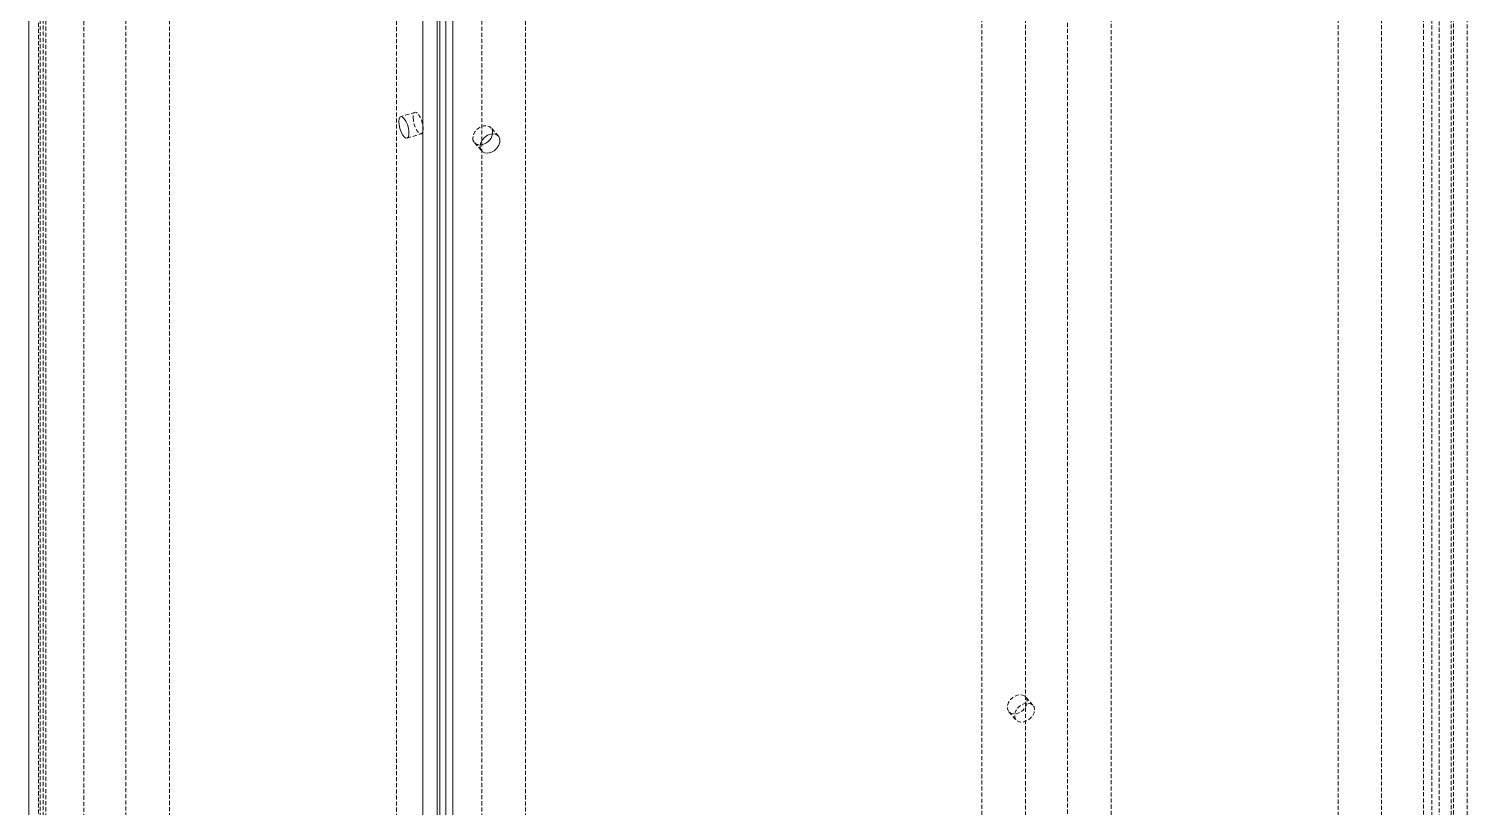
# Model space of a CAD drawing. Header units: millimetres. Extents: x 1529 to 6255, y 1713 to 5797.
# Drawn here: x 4524.1 to 4973.3, y 4709.7 to 4952.8 of the extents above; entities that cross this region are included whole.
import ezdxf

# ---------------------------------------------------------------- set-up
doc = ezdxf.new("R2010")
doc.units = ezdxf.units.MM
doc.linetypes.add('HIDDEN', pattern=[1.905, 1.27, -0.635])

msp = doc.modelspace()

# ---------------------------------------------------------------- linework, layer by layer
at = {"color": 7, "linetype": 'HIDDEN', "lineweight": 0}
for p, q in [((4969.025, 5268.761), (4969.025, 4700.448)), ((4962.216, 5268.138), (4962.216, 4699.826)), ((4964.486, 5265.566), (4964.486, 4697.254)), ((4968.243, 4697.597), (4968.243, 5265.91)), ((4848.429, 5200.4), (4848.429, 4694.145)), ((4821.699, 4686.283), (4821.699, 5192.538)), ((4862.049, 4678.714), (4862.049, 5184.969)), ((4835.319, 4670.852), (4835.319, 5177.107)), ((4527.179, 5135.64), (4527.179, 4571.863)), ((4528.575, 4567.738), (4528.575, 5136.05)), ((4529.449, 4569.291), (4529.449, 5137.603)), ((4554.397, 4607.658), (4554.397, 5113.913)), ((4527.667, 5106.051), (4527.667, 4599.795)), ((4568.017, 4592.227), (4568.017, 5098.482)), ((4541.287, 4584.364), (4541.287, 5090.62)), ((4959.657, 5074.381), (4959.657, 4568.125)), ((4932.927, 4560.263), (4932.927, 5066.518)), ((4973.277, 5058.949), (4973.277, 4552.694)), ((4946.547, 5051.087), (4946.547, 4544.832)), ((4665.625, 4481.638), (4665.625, 4987.893)), ((4638.895, 4980.031), (4638.895, 4473.775)), ((4679.245, 4972.462), (4679.245, 4466.207)), ((4644.717, 4926.68), (4640.262, 4925.37)), ((4642.237, 4918.654), (4646.692, 4919.965)), ((4670.774, 4919.283), (4668.504, 4921.854)), ((4663.255, 4917.222), (4665.525, 4914.65)), ((4837.688, 4741.522), (4835.418, 4744.094)), ((4830.17, 4739.462), (4832.44, 4736.89))]:
    msp.add_line(p, q, dxfattribs=at)
at = {"color": 7, "linetype": 'Continuous', "lineweight": 15}
for p, q in [((4524.12, 5134.74), (4524.12, 4566.427)), ((4647.151, 4995.346), (4647.151, 4427.034)), ((4651.606, 4996.657), (4651.606, 4428.344)), ((4654.296, 4996.152), (4654.296, 4427.84)), ((4656.566, 4425.268), (4656.566, 4993.58)), ((4652.514, 4964.6), (4652.514, 4458.344))]:
    msp.add_line(p, q, dxfattribs=at)
at = {"color": 7, "linetype": 'Continuous', "lineweight": 15, "flags": 128}
for points in [[(4639.66, 4923.812), (4639.746, 4924.643), (4639.995, 4925.188), (4640.38, 4925.389), (4640.859, 4925.225), (4641.381, 4924.712), (4641.888, 4923.906), (4642.326, 4922.895), (4642.647, 4921.789), (4642.817, 4920.707), (4642.817, 4919.766), (4642.647, 4919.069), (4642.326, 4918.69), (4641.888, 4918.672), (4641.381, 4919.015), (4640.859, 4919.684), (4640.38, 4920.604), (4639.995, 4921.677), (4639.746, 4922.787), (4639.66, 4923.812)], [(4665.031, 4916.049), (4665.2, 4915.171), (4665.689, 4914.487), (4666.444, 4914.072), (4667.384, 4913.971), (4668.407, 4914.194), (4669.402, 4914.718), (4670.262, 4915.485), (4670.892, 4916.413), (4671.225, 4917.401), (4671.225, 4918.342), (4670.892, 4919.133), (4670.262, 4919.69), (4669.402, 4919.952), (4668.407, 4919.89), (4667.384, 4919.512), (4666.444, 4918.857), (4665.689, 4917.998), (4665.2, 4917.027), (4665.031, 4916.049)]]:
    msp.add_lwpolyline(points, dxfattribs=at)
at = {"color": 7, "linetype": 'HIDDEN', "lineweight": 0, "flags": 128}
for points in [[(4644.115, 4925.123), (4644.202, 4924.097), (4644.45, 4922.988), (4644.835, 4921.915), (4645.314, 4920.994), (4645.836, 4920.326), (4646.343, 4919.982), (4646.781, 4920.001), (4647.102, 4920.379), (4647.272, 4921.076), (4647.272, 4922.017), (4647.102, 4923.099), (4646.781, 4924.206), (4646.343, 4925.217), (4645.836, 4926.022), (4645.314, 4926.535), (4644.835, 4926.7), (4644.45, 4926.499), (4644.202, 4925.953), (4644.115, 4925.123)], [(4668.954, 4919.964), (4668.956, 4919.973), (4668.956, 4920.914), (4668.622, 4921.705), (4667.992, 4922.262), (4667.132, 4922.524), (4666.137, 4922.462), (4665.114, 4922.084), (4664.174, 4921.429), (4663.419, 4920.57), (4662.93, 4919.599), (4662.761, 4918.621), (4662.761, 4918.621)], [(4835.913, 4742.695), (4835.744, 4743.574), (4835.255, 4744.257), (4834.5, 4744.672), (4833.56, 4744.774), (4832.537, 4744.551), (4831.542, 4744.027), (4830.682, 4743.26), (4830.052, 4742.332), (4829.718, 4741.344), (4829.718, 4740.403), (4830.052, 4739.611), (4830.682, 4739.054), (4831.542, 4738.793), (4832.537, 4738.854), (4833.56, 4739.233), (4834.5, 4739.887), (4835.255, 4740.747), (4835.744, 4741.718), (4835.913, 4742.695)], [(4838.183, 4740.124), (4838.014, 4741.002), (4837.525, 4741.686), (4836.77, 4742.101), (4835.83, 4742.202), (4834.807, 4741.979), (4833.812, 4741.455), (4832.952, 4740.688), (4832.322, 4739.76), (4831.988, 4738.772), (4831.988, 4737.831), (4832.322, 4737.039), (4832.952, 4736.482), (4833.812, 4736.221), (4834.807, 4736.283), (4835.83, 4736.661), (4836.77, 4737.316), (4837.525, 4738.175), (4838.014, 4739.146), (4838.183, 4740.124)]]:
    msp.add_lwpolyline(points, dxfattribs=at)
at = {"color": 7, "linetype": 'HIDDEN', "lineweight": 0}
msp.add_arc((4664.817, 4918.581), 2.057, 178.88141, 277.20068, dxfattribs=at)
at = {"color": 7, "linetype": 'Continuous', "lineweight": 15}
msp.add_arc((4664.739, 4920.831), 4.303, 274.48079, 348.38368, dxfattribs=at)

doc.saveas('drawing.dxf')
